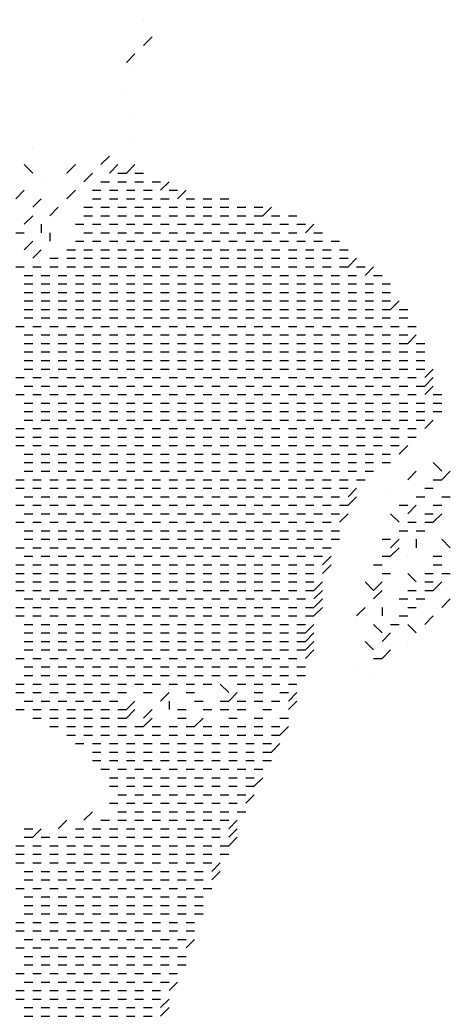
# Model space of a CAD drawing. Header units: metres. Extents: x 66 to 1116, y 3 to 705.
# Drawn here: x 502.5 to 652.5, y 3 to 354 of the extents above; entities that cross this region are included whole.
import ezdxf

# ---------------------------------------------------------------- set-up
doc = ezdxf.new("R2010")
doc.units = ezdxf.units.M

msp = doc.modelspace()

# ---------------------------------------------------------------- linework, layer by layer
at = {"color": 7}
for p, q in [((546, 354), (546, 354)), ((549, 348), (546, 345)), ((543, 342), (540, 339)), ((543, 336), (543, 336)), ((540, 330), (540, 330)), ((543, 321), (543, 321)), ((507, 309), (507, 309)), ((543, 312), (543, 312)), ((534, 306), (531, 303)), ((504, 303), (507, 300)), ((522, 303), (519, 300)), ((537, 303), (534, 300)), ((543, 303), (540, 300)), ((528, 300), (525, 297)), ((537, 300), (540, 300)), ((543, 300), (546, 300)), ((510, 297), (510, 297)), ((531, 297), (534, 297)), ((537, 297), (540, 297)), ((543, 297), (546, 297)), ((549, 297), (552, 297)), ((555, 297), (552, 294)), ((504, 294), (501, 291)), ((522, 294), (519, 291)), ((528, 294), (531, 294)), ((534, 294), (537, 294)), ((540, 294), (543, 294)), ((546, 294), (549, 294)), ((555, 294), (558, 294)), ((561, 294), (558, 291)), ((510, 291), (507, 288)), ((516, 288), (513, 285)), ((525, 288), (528, 288)), ((528, 291), (531, 291)), ((531, 288), (534, 288)), ((534, 291), (537, 291)), ((537, 288), (540, 288)), ((540, 291), (543, 291)), ((543, 288), (546, 288)), ((546, 291), (549, 291)), ((549, 288), (552, 288)), ((552, 291), (555, 291)), ((555, 288), (558, 288)), ((561, 291), (564, 291)), ((561, 288), (564, 288)), ((567, 291), (570, 291)), ((567, 288), (570, 288)), ((573, 291), (576, 291)), ((573, 288), (576, 288)), ((579, 288), (582, 288)), ((585, 288), (588, 288)), ((591, 288), (588, 285)), ((507, 285), (504, 282)), ((525, 285), (528, 285)), ((531, 285), (534, 285)), ((537, 285), (540, 285)), ((543, 285), (546, 285)), ((549, 285), (552, 285)), ((555, 285), (558, 285)), ((561, 285), (564, 285)), ((567, 285), (570, 285)), ((573, 285), (576, 285)), ((579, 285), (582, 285)), ((585, 285), (588, 285)), ((591, 285), (594, 285)), ((597, 285), (600, 285)), ((510, 282), (510, 279)), ((522, 282), (525, 282)), ((528, 282), (531, 282)), ((534, 282), (537, 282)), ((540, 282), (543, 282)), ((546, 282), (549, 282)), ((552, 282), (555, 282)), ((558, 282), (561, 282)), ((564, 282), (567, 282)), ((570, 282), (573, 282)), ((576, 282), (579, 282)), ((582, 282), (585, 282)), ((588, 282), (591, 282)), ((594, 282), (597, 282)), ((600, 282), (603, 282)), ((606, 282), (603, 279)), ((501, 279), (504, 279)), ((513, 279), (513, 276)), ((525, 279), (528, 279)), ((531, 279), (534, 279)), ((537, 279), (540, 279)), ((543, 279), (546, 279)), ((549, 279), (552, 279)), ((555, 279), (558, 279)), ((561, 279), (564, 279)), ((567, 279), (570, 279)), ((573, 279), (576, 279)), ((579, 279), (582, 279)), ((585, 279), (588, 279)), ((591, 279), (594, 279)), ((597, 279), (600, 279)), ((606, 279), (609, 279)), ((507, 276), (504, 273)), ((522, 276), (525, 276)), ((528, 276), (531, 276)), ((534, 276), (537, 276)), ((540, 276), (543, 276)), ((546, 276), (549, 276)), ((552, 276), (555, 276)), ((558, 276), (561, 276)), ((564, 276), (567, 276)), ((570, 276), (573, 276)), ((576, 276), (579, 276)), ((582, 276), (585, 276)), ((588, 276), (591, 276)), ((594, 276), (597, 276)), ((600, 276), (603, 276)), ((606, 276), (609, 276)), ((612, 276), (615, 276)), ((510, 273), (507, 270)), ((519, 273), (522, 273)), ((525, 273), (528, 273)), ((531, 273), (534, 273)), ((537, 273), (540, 273)), ((543, 273), (546, 273)), ((549, 273), (552, 273)), ((555, 273), (558, 273)), ((561, 273), (564, 273)), ((567, 273), (570, 273)), ((573, 273), (576, 273)), ((579, 273), (582, 273)), ((585, 273), (588, 273)), ((591, 273), (594, 273)), ((597, 273), (600, 273)), ((603, 273), (606, 273)), ((609, 273), (612, 273)), ((615, 273), (618, 273)), ((501, 267), (504, 267)), ((507, 267), (510, 267)), ((513, 270), (516, 270)), ((513, 267), (516, 267)), ((519, 270), (522, 270)), ((519, 267), (522, 267)), ((525, 270), (528, 270)), ((525, 267), (528, 267)), ((531, 270), (534, 270)), ((531, 267), (534, 267)), ((537, 270), (540, 270)), ((537, 267), (540, 267)), ((543, 270), (546, 270)), ((543, 267), (546, 267)), ((549, 270), (552, 270)), ((549, 267), (552, 267)), ((555, 270), (558, 270)), ((555, 267), (558, 267)), ((561, 270), (564, 270)), ((561, 267), (564, 267)), ((567, 270), (570, 270)), ((567, 267), (570, 267)), ((573, 270), (576, 270)), ((573, 267), (576, 267)), ((579, 270), (582, 270)), ((579, 267), (582, 267)), ((585, 270), (588, 270)), ((585, 267), (588, 267)), ((591, 270), (594, 270)), ((591, 267), (594, 267)), ((597, 270), (600, 270)), ((597, 267), (600, 267)), ((603, 270), (606, 270)), ((603, 267), (606, 267)), ((609, 270), (612, 270)), ((609, 267), (612, 267)), ((615, 270), (618, 270)), ((615, 267), (618, 267)), ((621, 270), (618, 267)), ((621, 267), (624, 267)), ((627, 267), (624, 264)), ((504, 264), (507, 264)), ((510, 264), (513, 264)), ((516, 264), (519, 264)), ((522, 264), (525, 264)), ((528, 264), (531, 264)), ((534, 264), (537, 264)), ((540, 264), (543, 264)), ((546, 264), (549, 264)), ((552, 264), (555, 264)), ((558, 264), (561, 264)), ((564, 264), (567, 264)), ((570, 264), (573, 264)), ((576, 264), (579, 264)), ((582, 264), (585, 264)), ((588, 264), (591, 264)), ((594, 264), (597, 264)), ((600, 264), (603, 264)), ((606, 264), (609, 264)), ((612, 264), (615, 264)), ((618, 264), (621, 264)), ((627, 264), (630, 264)), ((504, 261), (507, 261)), ((510, 261), (513, 261)), ((516, 261), (519, 261)), ((522, 261), (525, 261)), ((528, 261), (531, 261)), ((534, 261), (537, 261)), ((540, 261), (543, 261)), ((546, 261), (549, 261)), ((552, 261), (555, 261)), ((558, 261), (561, 261)), ((564, 261), (567, 261)), ((570, 261), (573, 261)), ((576, 261), (579, 261)), ((582, 261), (585, 261)), ((588, 261), (591, 261)), ((594, 261), (597, 261)), ((600, 261), (603, 261)), ((606, 261), (609, 261)), ((612, 261), (615, 261)), ((618, 261), (621, 261)), ((624, 261), (627, 261)), ((630, 261), (633, 261)), ((504, 258), (507, 258)), ((510, 258), (513, 258)), ((516, 258), (519, 258)), ((522, 258), (525, 258)), ((528, 258), (531, 258)), ((534, 258), (537, 258)), ((540, 258), (543, 258)), ((546, 258), (549, 258)), ((552, 258), (555, 258)), ((558, 258), (561, 258)), ((564, 258), (567, 258)), ((570, 258), (573, 258)), ((576, 258), (579, 258)), ((582, 258), (585, 258)), ((588, 258), (591, 258)), ((594, 258), (597, 258)), ((600, 258), (603, 258)), ((606, 258), (609, 258)), ((612, 258), (615, 258)), ((618, 258), (621, 258)), ((624, 258), (627, 258)), ((630, 258), (633, 258)), ((504, 255), (507, 255)), ((510, 255), (513, 255)), ((516, 255), (519, 255)), ((522, 255), (525, 255)), ((528, 255), (531, 255)), ((534, 255), (537, 255)), ((540, 255), (543, 255)), ((546, 255), (549, 255)), ((552, 255), (555, 255)), ((558, 255), (561, 255)), ((564, 255), (567, 255)), ((570, 255), (573, 255)), ((576, 255), (579, 255)), ((582, 255), (585, 255)), ((588, 255), (591, 255)), ((594, 255), (597, 255)), ((600, 255), (603, 255)), ((606, 255), (609, 255)), ((612, 255), (615, 255)), ((618, 255), (621, 255)), ((624, 255), (627, 255)), ((630, 255), (633, 255)), ((636, 255), (633, 252)), ((504, 252), (507, 252)), ((510, 252), (513, 252)), ((516, 252), (519, 252)), ((522, 252), (525, 252)), ((528, 252), (531, 252)), ((534, 252), (537, 252)), ((540, 252), (543, 252)), ((546, 252), (549, 252)), ((552, 252), (555, 252)), ((558, 252), (561, 252)), ((564, 252), (567, 252)), ((570, 252), (573, 252)), ((576, 252), (579, 252)), ((582, 252), (585, 252)), ((588, 252), (591, 252)), ((594, 252), (597, 252)), ((600, 252), (603, 252)), ((606, 252), (609, 252)), ((612, 252), (615, 252)), ((618, 252), (621, 252)), ((624, 252), (627, 252)), ((630, 252), (633, 252)), ((636, 252), (639, 252)), ((501, 246), (504, 246)), ((504, 249), (507, 249)), ((507, 246), (510, 246)), ((510, 249), (513, 249)), ((513, 246), (516, 246)), ((516, 249), (519, 249)), ((519, 246), (522, 246)), ((522, 249), (525, 249)), ((525, 246), (528, 246)), ((528, 249), (531, 249)), ((531, 246), (534, 246)), ((534, 249), (537, 249)), ((537, 246), (540, 246)), ((540, 249), (543, 249)), ((543, 246), (546, 246)), ((546, 249), (549, 249)), ((549, 246), (552, 246)), ((552, 249), (555, 249)), ((555, 246), (558, 246)), ((558, 249), (561, 249)), ((561, 246), (564, 246)), ((564, 249), (567, 249)), ((567, 246), (570, 246)), ((570, 249), (573, 249)), ((573, 246), (576, 246)), ((576, 249), (579, 249)), ((579, 246), (582, 246)), ((582, 249), (585, 249)), ((585, 246), (588, 246)), ((588, 249), (591, 249)), ((591, 246), (594, 246)), ((594, 249), (597, 249)), ((597, 246), (600, 246)), ((600, 249), (603, 249)), ((603, 246), (606, 246)), ((606, 249), (609, 249)), ((609, 246), (612, 246)), ((612, 249), (615, 249)), ((615, 246), (618, 246)), ((618, 249), (621, 249)), ((621, 246), (624, 246)), ((624, 249), (627, 249)), ((627, 246), (630, 246)), ((630, 249), (633, 249)), ((633, 246), (636, 246)), ((636, 249), (639, 249)), ((639, 246), (642, 246)), ((504, 243), (507, 243)), ((510, 243), (513, 243)), ((516, 243), (519, 243)), ((522, 243), (525, 243)), ((528, 243), (531, 243)), ((534, 243), (537, 243)), ((540, 243), (543, 243)), ((546, 243), (549, 243)), ((552, 243), (555, 243)), ((558, 243), (561, 243)), ((564, 243), (567, 243)), ((570, 243), (573, 243)), ((576, 243), (579, 243)), ((582, 243), (585, 243)), ((588, 243), (591, 243)), ((594, 243), (597, 243)), ((600, 243), (603, 243)), ((606, 243), (609, 243)), ((612, 243), (615, 243)), ((618, 243), (621, 243)), ((624, 243), (627, 243)), ((630, 243), (633, 243)), ((636, 243), (639, 243)), ((642, 243), (639, 240)), ((504, 240), (507, 240)), ((510, 240), (513, 240)), ((516, 240), (519, 240)), ((522, 240), (525, 240)), ((528, 240), (531, 240)), ((534, 240), (537, 240)), ((540, 240), (543, 240)), ((546, 240), (549, 240)), ((552, 240), (555, 240)), ((558, 240), (561, 240)), ((564, 240), (567, 240)), ((570, 240), (573, 240)), ((576, 240), (579, 240)), ((582, 240), (585, 240)), ((588, 240), (591, 240)), ((594, 240), (597, 240)), ((600, 240), (603, 240)), ((606, 240), (609, 240)), ((612, 240), (615, 240)), ((618, 240), (621, 240)), ((624, 240), (627, 240)), ((630, 240), (633, 240)), ((636, 240), (639, 240)), ((642, 240), (645, 240)), ((504, 237), (507, 237)), ((510, 237), (513, 237)), ((516, 237), (519, 237)), ((522, 237), (525, 237)), ((528, 237), (531, 237)), ((534, 237), (537, 237)), ((540, 237), (543, 237)), ((546, 237), (549, 237)), ((552, 237), (555, 237)), ((558, 237), (561, 237)), ((564, 237), (567, 237)), ((570, 237), (573, 237)), ((576, 237), (579, 237)), ((582, 237), (585, 237)), ((588, 237), (591, 237)), ((594, 237), (597, 237)), ((600, 237), (603, 237)), ((606, 237), (609, 237)), ((612, 237), (615, 237)), ((618, 237), (621, 237)), ((624, 237), (627, 237)), ((630, 237), (633, 237)), ((636, 237), (639, 237)), ((642, 237), (645, 237)), ((504, 234), (507, 234)), ((510, 234), (513, 234)), ((516, 234), (519, 234)), ((522, 234), (525, 234)), ((528, 234), (531, 234)), ((534, 234), (537, 234)), ((540, 234), (543, 234)), ((546, 234), (549, 234)), ((552, 234), (555, 234)), ((558, 234), (561, 234)), ((564, 234), (567, 234)), ((570, 234), (573, 234)), ((576, 234), (579, 234)), ((582, 234), (585, 234)), ((588, 234), (591, 234)), ((594, 234), (597, 234)), ((600, 234), (603, 234)), ((606, 234), (609, 234)), ((612, 234), (615, 234)), ((618, 234), (621, 234)), ((624, 234), (627, 234)), ((630, 234), (633, 234)), ((636, 234), (639, 234)), ((642, 234), (645, 234)), ((504, 231), (507, 231)), ((510, 231), (513, 231)), ((516, 231), (519, 231)), ((522, 231), (525, 231)), ((528, 231), (531, 231)), ((534, 231), (537, 231)), ((540, 231), (543, 231)), ((546, 231), (549, 231)), ((552, 231), (555, 231)), ((558, 231), (561, 231)), ((564, 231), (567, 231)), ((570, 231), (573, 231)), ((576, 231), (579, 231)), ((582, 231), (585, 231)), ((588, 231), (591, 231)), ((594, 231), (597, 231)), ((600, 231), (603, 231)), ((606, 231), (609, 231)), ((612, 231), (615, 231)), ((618, 231), (621, 231)), ((624, 231), (627, 231)), ((630, 231), (633, 231)), ((636, 231), (639, 231)), ((642, 231), (645, 231)), ((648, 231), (645, 228)), ((501, 228), (504, 228)), ((504, 225), (507, 225)), ((507, 228), (510, 228)), ((510, 225), (513, 225)), ((513, 228), (516, 228)), ((516, 225), (519, 225)), ((519, 228), (522, 228)), ((522, 225), (525, 225)), ((525, 228), (528, 228)), ((528, 225), (531, 225)), ((531, 228), (534, 228)), ((534, 225), (537, 225)), ((537, 228), (540, 228)), ((540, 225), (543, 225)), ((543, 228), (546, 228)), ((546, 225), (549, 225)), ((549, 228), (552, 228)), ((552, 225), (555, 225)), ((555, 228), (558, 228)), ((558, 225), (561, 225)), ((561, 228), (564, 228)), ((564, 225), (567, 225)), ((567, 228), (570, 228)), ((570, 225), (573, 225)), ((573, 228), (576, 228)), ((576, 225), (579, 225)), ((579, 228), (582, 228)), ((582, 225), (585, 225)), ((585, 228), (588, 228)), ((588, 225), (591, 225)), ((591, 228), (594, 228)), ((594, 225), (597, 225)), ((597, 228), (600, 228)), ((600, 225), (603, 225)), ((603, 228), (606, 228)), ((606, 225), (609, 225)), ((609, 228), (612, 228)), ((612, 225), (615, 225)), ((615, 228), (618, 228)), ((618, 225), (621, 225)), ((621, 228), (624, 228)), ((624, 225), (627, 225)), ((627, 228), (630, 228)), ((630, 225), (633, 225)), ((633, 228), (636, 228)), ((636, 225), (639, 225)), ((639, 228), (642, 228)), ((642, 225), (645, 225)), ((648, 228), (645, 225)), ((648, 225), (645, 222)), ((501, 222), (504, 222)), ((507, 222), (510, 222)), ((513, 222), (516, 222)), ((519, 222), (522, 222)), ((525, 222), (528, 222)), ((531, 222), (534, 222)), ((537, 222), (540, 222)), ((543, 222), (546, 222)), ((549, 222), (552, 222)), ((555, 222), (558, 222)), ((561, 222), (564, 222)), ((567, 222), (570, 222)), ((573, 222), (576, 222)), ((579, 222), (582, 222)), ((585, 222), (588, 222)), ((591, 222), (594, 222)), ((597, 222), (600, 222)), ((603, 222), (606, 222)), ((609, 222), (612, 222)), ((615, 222), (618, 222)), ((621, 222), (624, 222)), ((627, 222), (630, 222)), ((633, 222), (636, 222)), ((639, 222), (642, 222)), ((648, 222), (651, 222)), ((504, 219), (507, 219)), ((510, 219), (513, 219)), ((516, 219), (519, 219)), ((522, 219), (525, 219)), ((528, 219), (531, 219)), ((534, 219), (537, 219)), ((540, 219), (543, 219)), ((546, 219), (549, 219)), ((552, 219), (555, 219)), ((558, 219), (561, 219)), ((564, 219), (567, 219)), ((570, 219), (573, 219)), ((576, 219), (579, 219)), ((582, 219), (585, 219)), ((588, 219), (591, 219)), ((594, 219), (597, 219)), ((600, 219), (603, 219)), ((606, 219), (609, 219)), ((612, 219), (615, 219)), ((618, 219), (621, 219)), ((624, 219), (627, 219)), ((630, 219), (633, 219)), ((636, 219), (639, 219)), ((642, 219), (645, 219)), ((648, 219), (651, 219)), ((504, 216), (507, 216)), ((510, 216), (513, 216)), ((516, 216), (519, 216)), ((522, 216), (525, 216)), ((528, 216), (531, 216)), ((534, 216), (537, 216)), ((540, 216), (543, 216)), ((546, 216), (549, 216)), ((552, 216), (555, 216)), ((558, 216), (561, 216)), ((564, 216), (567, 216)), ((570, 216), (573, 216)), ((576, 216), (579, 216)), ((582, 216), (585, 216)), ((588, 216), (591, 216)), ((594, 216), (597, 216)), ((600, 216), (603, 216)), ((606, 216), (609, 216)), ((612, 216), (615, 216)), ((618, 216), (621, 216)), ((624, 216), (627, 216)), ((630, 216), (633, 216)), ((636, 216), (639, 216)), ((642, 216), (645, 216)), ((648, 216), (651, 216)), ((504, 213), (507, 213)), ((510, 213), (513, 213)), ((516, 213), (519, 213)), ((522, 213), (525, 213)), ((528, 213), (531, 213)), ((534, 213), (537, 213)), ((540, 213), (543, 213)), ((546, 213), (549, 213)), ((552, 213), (555, 213)), ((558, 213), (561, 213)), ((564, 213), (567, 213)), ((570, 213), (573, 213)), ((576, 213), (579, 213)), ((582, 213), (585, 213)), ((588, 213), (591, 213)), ((594, 213), (597, 213)), ((600, 213), (603, 213)), ((606, 213), (609, 213)), ((612, 213), (615, 213)), ((618, 213), (621, 213)), ((624, 213), (627, 213)), ((630, 213), (633, 213)), ((636, 213), (639, 213)), ((642, 213), (645, 213)), ((648, 213), (645, 210)), ((501, 210), (504, 210)), ((507, 210), (510, 210)), ((513, 210), (516, 210)), ((519, 210), (522, 210)), ((525, 210), (528, 210)), ((531, 210), (534, 210)), ((537, 210), (540, 210)), ((543, 210), (546, 210)), ((549, 210), (552, 210)), ((555, 210), (558, 210)), ((561, 210), (564, 210)), ((567, 210), (570, 210)), ((573, 210), (576, 210)), ((579, 210), (582, 210)), ((585, 210), (588, 210)), ((591, 210), (594, 210)), ((597, 210), (600, 210)), ((603, 210), (606, 210)), ((609, 210), (612, 210)), ((615, 210), (618, 210)), ((621, 210), (624, 210)), ((627, 210), (630, 210)), ((633, 210), (636, 210)), ((639, 210), (642, 210)), ((501, 207), (504, 207)), ((501, 204), (504, 204)), ((507, 207), (510, 207)), ((507, 204), (510, 204)), ((513, 207), (516, 207)), ((513, 204), (516, 204)), ((519, 207), (522, 207)), ((519, 204), (522, 204)), ((525, 207), (528, 207)), ((525, 204), (528, 204)), ((531, 207), (534, 207)), ((531, 204), (534, 204)), ((537, 207), (540, 207)), ((537, 204), (540, 204)), ((543, 207), (546, 207)), ((543, 204), (546, 204)), ((549, 207), (552, 207)), ((549, 204), (552, 204)), ((555, 207), (558, 207)), ((555, 204), (558, 204)), ((561, 207), (564, 207)), ((561, 204), (564, 204)), ((567, 207), (570, 207)), ((567, 204), (570, 204)), ((573, 207), (576, 207)), ((573, 204), (576, 204)), ((579, 207), (582, 207)), ((579, 204), (582, 204)), ((585, 207), (588, 207)), ((585, 204), (588, 204)), ((591, 207), (594, 207)), ((591, 204), (594, 204)), ((597, 207), (600, 207)), ((597, 204), (600, 204)), ((603, 207), (606, 207)), ((603, 204), (606, 204)), ((609, 207), (612, 207)), ((609, 204), (612, 204)), ((615, 207), (618, 207)), ((615, 204), (618, 204)), ((621, 207), (624, 207)), ((621, 204), (624, 204)), ((627, 207), (630, 207)), ((627, 204), (630, 204)), ((633, 207), (636, 207)), ((633, 204), (636, 204)), ((639, 204), (636, 201)), ((639, 207), (642, 207)), ((504, 201), (507, 201)), ((510, 201), (513, 201)), ((516, 201), (519, 201)), ((522, 201), (525, 201)), ((528, 201), (531, 201)), ((534, 201), (537, 201)), ((540, 201), (543, 201)), ((546, 201), (549, 201)), ((552, 201), (555, 201)), ((558, 201), (561, 201)), ((564, 201), (567, 201)), ((570, 201), (573, 201)), ((576, 201), (579, 201)), ((582, 201), (585, 201)), ((588, 201), (591, 201)), ((594, 201), (597, 201)), ((600, 201), (603, 201)), ((606, 201), (609, 201)), ((612, 201), (615, 201)), ((618, 201), (621, 201)), ((624, 201), (627, 201)), ((630, 201), (633, 201)), ((504, 198), (507, 198)), ((510, 198), (513, 198)), ((516, 198), (519, 198)), ((522, 198), (525, 198)), ((528, 198), (531, 198)), ((534, 198), (537, 198)), ((540, 198), (543, 198)), ((546, 198), (549, 198)), ((552, 198), (555, 198)), ((558, 198), (561, 198)), ((564, 198), (567, 198)), ((570, 198), (573, 198)), ((576, 198), (579, 198)), ((582, 198), (585, 198)), ((588, 198), (591, 198)), ((594, 198), (597, 198)), ((600, 198), (603, 198)), ((606, 198), (609, 198)), ((612, 198), (615, 198)), ((618, 198), (621, 198)), ((624, 198), (627, 198)), ((630, 198), (633, 198)), ((648, 198), (651, 195)), ((504, 195), (507, 195)), ((510, 195), (513, 195)), ((516, 195), (519, 195)), ((522, 195), (525, 195)), ((528, 195), (531, 195)), ((534, 195), (537, 195)), ((540, 195), (543, 195)), ((546, 195), (549, 195)), ((552, 195), (555, 195)), ((558, 195), (561, 195)), ((564, 195), (567, 195)), ((570, 195), (573, 195)), ((576, 195), (579, 195)), ((582, 195), (585, 195)), ((588, 195), (591, 195)), ((594, 195), (597, 195)), ((600, 195), (603, 195)), ((606, 195), (609, 195)), ((612, 195), (615, 195)), ((618, 195), (621, 195)), ((624, 195), (627, 195)), ((642, 195), (639, 192)), ((654, 195), (651, 192)), ((501, 192), (504, 192)), ((507, 192), (510, 192)), ((513, 192), (516, 192)), ((519, 192), (522, 192)), ((525, 192), (528, 192)), ((531, 192), (534, 192)), ((537, 192), (540, 192)), ((543, 192), (546, 192)), ((549, 192), (552, 192)), ((555, 192), (558, 192)), ((561, 192), (564, 192)), ((567, 192), (570, 192)), ((573, 192), (576, 192)), ((579, 192), (582, 192)), ((585, 192), (588, 192)), ((591, 192), (594, 192)), ((597, 192), (600, 192)), ((603, 192), (606, 192)), ((609, 192), (612, 192)), ((615, 192), (618, 192)), ((621, 192), (624, 192)), ((648, 192), (651, 192)), ((501, 189), (504, 189)), ((507, 189), (510, 189)), ((513, 189), (516, 189)), ((519, 189), (522, 189)), ((525, 189), (528, 189)), ((531, 189), (534, 189)), ((537, 189), (540, 189)), ((543, 189), (546, 189)), ((549, 189), (552, 189)), ((555, 189), (558, 189)), ((561, 189), (564, 189)), ((567, 189), (570, 189)), ((573, 189), (576, 189)), ((579, 189), (582, 189)), ((585, 189), (588, 189)), ((591, 189), (594, 189)), ((597, 189), (600, 189)), ((603, 189), (606, 189)), ((609, 189), (612, 189)), ((615, 189), (618, 189)), ((621, 189), (618, 186)), ((633, 189), (633, 189)), ((645, 189), (648, 189)), ((501, 183), (504, 183)), ((504, 186), (507, 186)), ((507, 183), (510, 183)), ((510, 186), (513, 186)), ((513, 183), (516, 183)), ((516, 186), (519, 186)), ((519, 183), (522, 183)), ((522, 186), (525, 186)), ((525, 183), (528, 183)), ((528, 186), (531, 186)), ((531, 183), (534, 183)), ((534, 186), (537, 186)), ((537, 183), (540, 183)), ((540, 186), (543, 186)), ((543, 183), (546, 183)), ((546, 186), (549, 186)), ((549, 183), (552, 183)), ((552, 186), (555, 186)), ((555, 183), (558, 183)), ((558, 186), (561, 186)), ((561, 183), (564, 183)), ((564, 186), (567, 186)), ((567, 183), (570, 183)), ((570, 186), (573, 186)), ((573, 183), (576, 183)), ((576, 186), (579, 186)), ((579, 183), (582, 183)), ((582, 186), (585, 186)), ((585, 183), (588, 183)), ((588, 186), (591, 186)), ((591, 183), (594, 183)), ((594, 186), (597, 186)), ((597, 183), (600, 183)), ((600, 186), (603, 186)), ((603, 183), (606, 183)), ((606, 186), (609, 186)), ((609, 183), (612, 183)), ((612, 186), (615, 186)), ((615, 183), (618, 183)), ((621, 186), (618, 183)), ((636, 183), (639, 183)), ((642, 183), (639, 180)), ((642, 186), (645, 186)), ((648, 183), (651, 183)), ((651, 186), (654, 186)), ((504, 180), (507, 180)), ((510, 180), (513, 180)), ((516, 180), (519, 180)), ((522, 180), (525, 180)), ((528, 180), (531, 180)), ((534, 180), (537, 180)), ((540, 180), (543, 180)), ((546, 180), (549, 180)), ((552, 180), (555, 180)), ((558, 180), (561, 180)), ((564, 180), (567, 180)), ((570, 180), (573, 180)), ((576, 180), (579, 180)), ((582, 180), (585, 180)), ((588, 180), (591, 180)), ((594, 180), (597, 180)), ((600, 180), (603, 180)), ((606, 180), (609, 180)), ((612, 180), (615, 180)), ((618, 180), (615, 177)), ((633, 180), (636, 177)), ((645, 180), (648, 180)), ((651, 180), (648, 177)), ((501, 177), (504, 177)), ((507, 177), (510, 177)), ((513, 177), (516, 177)), ((519, 177), (522, 177)), ((525, 177), (528, 177)), ((531, 177), (534, 177)), ((537, 177), (540, 177)), ((543, 177), (546, 177)), ((549, 177), (552, 177)), ((555, 177), (558, 177)), ((561, 177), (564, 177)), ((567, 177), (570, 177)), ((573, 177), (576, 177)), ((579, 177), (582, 177)), ((585, 177), (588, 177)), ((591, 177), (594, 177)), ((597, 177), (600, 177)), ((603, 177), (606, 177)), ((609, 177), (612, 177)), ((639, 177), (642, 177)), ((645, 177), (648, 177)), ((504, 174), (507, 174)), ((510, 174), (513, 174)), ((516, 174), (519, 174)), ((522, 174), (525, 174)), ((528, 174), (531, 174)), ((534, 174), (537, 174)), ((540, 174), (543, 174)), ((546, 174), (549, 174)), ((552, 174), (555, 174)), ((558, 174), (561, 174)), ((564, 174), (567, 174)), ((570, 174), (573, 174)), ((576, 174), (579, 174)), ((582, 174), (585, 174)), ((588, 174), (591, 174)), ((594, 174), (597, 174)), ((600, 174), (603, 174)), ((606, 174), (609, 174)), ((612, 174), (615, 174)), ((636, 174), (639, 174)), ((642, 174), (645, 174)), ((504, 171), (507, 171)), ((510, 171), (513, 171)), ((516, 171), (519, 171)), ((522, 171), (525, 171)), ((528, 171), (531, 171)), ((534, 171), (537, 171)), ((540, 171), (543, 171)), ((546, 171), (549, 171)), ((552, 171), (555, 171)), ((558, 171), (561, 171)), ((564, 171), (567, 171)), ((570, 171), (573, 171)), ((576, 171), (579, 171)), ((582, 171), (585, 171)), ((588, 171), (591, 171)), ((594, 171), (597, 171)), ((600, 171), (603, 171)), ((606, 171), (609, 171)), ((612, 171), (615, 171)), ((630, 171), (633, 171)), ((636, 171), (633, 168)), ((642, 171), (642, 168)), ((651, 171), (654, 168)), ((501, 168), (504, 168)), ((504, 165), (507, 165)), ((507, 168), (510, 168)), ((510, 165), (513, 165)), ((513, 168), (516, 168)), ((516, 165), (519, 165)), ((519, 168), (522, 168)), ((522, 165), (525, 165)), ((525, 168), (528, 168)), ((528, 165), (531, 165)), ((531, 168), (534, 168)), ((534, 165), (537, 165)), ((537, 168), (540, 168)), ((540, 165), (543, 165)), ((543, 168), (546, 168)), ((546, 165), (549, 165)), ((549, 168), (552, 168)), ((552, 165), (555, 165)), ((555, 168), (558, 168)), ((558, 165), (561, 165)), ((561, 168), (564, 168)), ((564, 165), (567, 165)), ((567, 168), (570, 168)), ((570, 165), (573, 165)), ((573, 168), (576, 168)), ((576, 165), (579, 165)), ((579, 168), (582, 168)), ((582, 165), (585, 165)), ((585, 168), (588, 168)), ((588, 165), (591, 165)), ((591, 168), (594, 168)), ((594, 165), (597, 165)), ((597, 168), (600, 168)), ((600, 165), (603, 165)), ((603, 168), (606, 168)), ((606, 165), (609, 165)), ((609, 168), (612, 168)), ((612, 165), (609, 162)), ((630, 165), (633, 165)), ((636, 168), (633, 165)), ((639, 165), (639, 165)), ((648, 165), (651, 165)), ((501, 162), (504, 162)), ((507, 162), (510, 162)), ((513, 162), (516, 162)), ((519, 162), (522, 162)), ((525, 162), (528, 162)), ((531, 162), (534, 162)), ((537, 162), (540, 162)), ((543, 162), (546, 162)), ((549, 162), (552, 162)), ((555, 162), (558, 162)), ((561, 162), (564, 162)), ((567, 162), (570, 162)), ((573, 162), (576, 162)), ((579, 162), (582, 162)), ((585, 162), (588, 162)), ((591, 162), (594, 162)), ((597, 162), (600, 162)), ((603, 162), (606, 162)), ((612, 162), (609, 159)), ((627, 162), (630, 162)), ((648, 162), (651, 162)), ((501, 159), (504, 159)), ((507, 159), (510, 159)), ((513, 159), (516, 159)), ((519, 159), (522, 159)), ((525, 159), (528, 159)), ((531, 159), (534, 159)), ((537, 159), (540, 159)), ((543, 159), (546, 159)), ((549, 159), (552, 159)), ((555, 159), (558, 159)), ((561, 159), (564, 159)), ((567, 159), (570, 159)), ((573, 159), (576, 159)), ((579, 159), (582, 159)), ((585, 159), (588, 159)), ((591, 159), (594, 159)), ((597, 159), (600, 159)), ((603, 159), (606, 159)), ((630, 159), (633, 159)), ((639, 159), (642, 156)), ((645, 159), (648, 159)), ((651, 159), (654, 159)), ((501, 156), (504, 156)), ((507, 156), (510, 156)), ((513, 156), (516, 156)), ((519, 156), (522, 156)), ((525, 156), (528, 156)), ((531, 156), (534, 156)), ((537, 156), (540, 156)), ((543, 156), (546, 156)), ((549, 156), (552, 156)), ((555, 156), (558, 156)), ((561, 156), (564, 156)), ((567, 156), (570, 156)), ((573, 156), (576, 156)), ((579, 156), (582, 156)), ((585, 156), (588, 156)), ((591, 156), (594, 156)), ((597, 156), (600, 156)), ((603, 156), (606, 156)), ((609, 156), (606, 153)), ((624, 156), (627, 153)), ((630, 156), (627, 153)), ((645, 156), (648, 156)), ((651, 156), (648, 153)), ((501, 153), (504, 153)), ((507, 153), (510, 153)), ((513, 153), (516, 153)), ((519, 153), (522, 153)), ((525, 153), (528, 153)), ((531, 153), (534, 153)), ((537, 153), (540, 153)), ((543, 153), (546, 153)), ((549, 153), (552, 153)), ((555, 153), (558, 153)), ((561, 153), (564, 153)), ((567, 153), (570, 153)), ((573, 153), (576, 153)), ((579, 153), (582, 153)), ((585, 153), (588, 153)), ((591, 153), (594, 153)), ((597, 153), (600, 153)), ((603, 153), (606, 153)), ((609, 153), (606, 150)), ((630, 153), (627, 150)), ((639, 153), (642, 153)), ((645, 153), (648, 153)), ((504, 150), (507, 150)), ((510, 150), (513, 150)), ((516, 150), (519, 150)), ((522, 150), (525, 150)), ((528, 150), (531, 150)), ((534, 150), (537, 150)), ((540, 150), (543, 150)), ((546, 150), (549, 150)), ((552, 150), (555, 150)), ((558, 150), (561, 150)), ((564, 150), (567, 150)), ((570, 150), (573, 150)), ((576, 150), (579, 150)), ((582, 150), (585, 150)), ((588, 150), (591, 150)), ((594, 150), (597, 150)), ((600, 150), (603, 150)), ((609, 150), (606, 147)), ((636, 150), (639, 150)), ((642, 150), (645, 150)), ((654, 150), (651, 147)), ((501, 147), (504, 147)), ((501, 144), (504, 144)), ((507, 147), (510, 147)), ((507, 144), (510, 144)), ((513, 147), (516, 147)), ((513, 144), (516, 144)), ((519, 147), (522, 147)), ((519, 144), (522, 144)), ((525, 147), (528, 147)), ((525, 144), (528, 144)), ((531, 147), (534, 147)), ((531, 144), (534, 144)), ((537, 147), (540, 147)), ((537, 144), (540, 144)), ((543, 147), (546, 147)), ((543, 144), (546, 144)), ((549, 147), (552, 147)), ((549, 144), (552, 144)), ((555, 147), (558, 147)), ((555, 144), (558, 144)), ((561, 147), (564, 147)), ((561, 144), (564, 144)), ((567, 147), (570, 147)), ((567, 144), (570, 144)), ((573, 147), (576, 147)), ((573, 144), (576, 144)), ((579, 147), (582, 147)), ((579, 144), (582, 144)), ((585, 147), (588, 147)), ((585, 144), (588, 144)), ((591, 147), (594, 147)), ((591, 144), (594, 144)), ((597, 147), (600, 147)), ((597, 144), (600, 144)), ((603, 147), (606, 147)), ((603, 144), (606, 144)), ((609, 147), (606, 144)), ((624, 147), (621, 144)), ((630, 147), (630, 144)), ((636, 144), (639, 144)), ((639, 147), (642, 147)), ((648, 144), (645, 141)), ((504, 141), (507, 141)), ((510, 141), (513, 141)), ((516, 141), (519, 141)), ((522, 141), (525, 141)), ((528, 141), (531, 141)), ((534, 141), (537, 141)), ((540, 141), (543, 141)), ((546, 141), (549, 141)), ((552, 141), (555, 141)), ((558, 141), (561, 141)), ((564, 141), (567, 141)), ((570, 141), (573, 141)), ((576, 141), (579, 141)), ((582, 141), (585, 141)), ((588, 141), (591, 141)), ((594, 141), (597, 141)), ((600, 141), (603, 141)), ((606, 141), (603, 138)), ((627, 141), (630, 138)), ((633, 141), (636, 141)), ((639, 141), (642, 138)), ((504, 138), (507, 138)), ((510, 138), (513, 138)), ((516, 138), (519, 138)), ((522, 138), (525, 138)), ((528, 138), (531, 138)), ((534, 138), (537, 138)), ((540, 138), (543, 138)), ((546, 138), (549, 138)), ((552, 138), (555, 138)), ((558, 138), (561, 138)), ((564, 138), (567, 138)), ((570, 138), (573, 138)), ((576, 138), (579, 138)), ((582, 138), (585, 138)), ((588, 138), (591, 138)), ((594, 138), (597, 138)), ((600, 138), (603, 138)), ((606, 138), (603, 135)), ((633, 138), (630, 135)), ((504, 135), (507, 135)), ((510, 135), (513, 135)), ((516, 135), (519, 135)), ((522, 135), (525, 135)), ((528, 135), (531, 135)), ((534, 135), (537, 135)), ((540, 135), (543, 135)), ((546, 135), (549, 135)), ((552, 135), (555, 135)), ((558, 135), (561, 135)), ((564, 135), (567, 135)), ((570, 135), (573, 135)), ((576, 135), (579, 135)), ((582, 135), (585, 135)), ((588, 135), (591, 135)), ((594, 135), (597, 135)), ((600, 135), (603, 135)), ((606, 135), (603, 132)), ((624, 135), (627, 132)), ((639, 135), (639, 135)), ((504, 132), (507, 132)), ((510, 132), (513, 132)), ((516, 132), (519, 132)), ((522, 132), (525, 132)), ((528, 132), (531, 132)), ((534, 132), (537, 132)), ((540, 132), (543, 132)), ((546, 132), (549, 132)), ((552, 132), (555, 132)), ((558, 132), (561, 132)), ((564, 132), (567, 132)), ((570, 132), (573, 132)), ((576, 132), (579, 132)), ((582, 132), (585, 132)), ((588, 132), (591, 132)), ((594, 132), (597, 132)), ((600, 132), (603, 132)), ((606, 132), (603, 129)), ((633, 132), (630, 129)), ((501, 129), (504, 129)), ((507, 129), (510, 129)), ((513, 129), (516, 129)), ((519, 129), (522, 129)), ((525, 129), (528, 129)), ((531, 129), (534, 129)), ((537, 129), (540, 129)), ((543, 129), (546, 129)), ((549, 129), (552, 129)), ((555, 129), (558, 129)), ((561, 129), (564, 129)), ((567, 129), (570, 129)), ((573, 129), (576, 129)), ((579, 129), (582, 129)), ((585, 129), (588, 129)), ((591, 129), (594, 129)), ((597, 129), (600, 129)), ((627, 129), (630, 129)), ((504, 126), (507, 126)), ((504, 123), (507, 123)), ((510, 126), (513, 126)), ((510, 123), (513, 123)), ((516, 126), (519, 126)), ((516, 123), (519, 123)), ((522, 126), (525, 126)), ((522, 123), (525, 123)), ((528, 126), (531, 126)), ((528, 123), (531, 123)), ((534, 126), (537, 126)), ((534, 123), (537, 123)), ((540, 126), (543, 126)), ((540, 123), (543, 123)), ((546, 126), (549, 126)), ((546, 123), (549, 123)), ((552, 126), (555, 126)), ((552, 123), (555, 123)), ((558, 126), (561, 126)), ((558, 123), (561, 123)), ((564, 126), (567, 126)), ((564, 123), (567, 123)), ((570, 126), (573, 126)), ((570, 123), (573, 123)), ((576, 126), (579, 126)), ((576, 123), (579, 123)), ((582, 126), (585, 126)), ((582, 123), (585, 123)), ((588, 126), (591, 126)), ((588, 123), (591, 123)), ((594, 126), (597, 126)), ((594, 123), (597, 123)), ((600, 126), (603, 126)), ((600, 123), (603, 123)), ((621, 126), (621, 126)), ((627, 123), (627, 123)), ((501, 120), (504, 120)), ((507, 120), (510, 120)), ((513, 120), (516, 120)), ((519, 120), (522, 120)), ((525, 120), (528, 120)), ((531, 120), (534, 120)), ((537, 120), (540, 120)), ((543, 120), (546, 120)), ((549, 120), (552, 120)), ((555, 120), (558, 120)), ((561, 120), (564, 120)), ((567, 120), (570, 120)), ((573, 120), (576, 117)), ((579, 120), (582, 120)), ((585, 120), (588, 120)), ((591, 120), (594, 120)), ((597, 120), (600, 120)), ((501, 117), (504, 117)), ((507, 117), (510, 117)), ((513, 117), (516, 117)), ((519, 117), (522, 117)), ((525, 117), (528, 117)), ((531, 117), (534, 117)), ((537, 117), (540, 117)), ((546, 117), (549, 117)), ((555, 117), (552, 114)), ((561, 117), (564, 117)), ((579, 117), (576, 114)), ((585, 117), (588, 117)), ((594, 117), (597, 117)), ((600, 117), (597, 114)), ((504, 114), (507, 114)), ((510, 114), (513, 114)), ((516, 114), (519, 114)), ((522, 114), (525, 114)), ((528, 114), (531, 114)), ((534, 114), (537, 114)), ((543, 114), (540, 111)), ((555, 114), (555, 111)), ((564, 114), (567, 114)), ((573, 114), (576, 114)), ((579, 114), (582, 114)), ((585, 114), (588, 114)), ((591, 114), (594, 114)), ((600, 114), (597, 111)), ((501, 111), (504, 111)), ((507, 111), (510, 111)), ((513, 111), (516, 111)), ((519, 111), (522, 111)), ((525, 111), (528, 111)), ((531, 111), (534, 111)), ((537, 111), (540, 111)), ((543, 111), (540, 108)), ((549, 111), (546, 108)), ((558, 111), (561, 111)), ((567, 111), (570, 111)), ((573, 111), (576, 111)), ((579, 111), (582, 111)), ((588, 111), (591, 111)), ((507, 108), (510, 108)), ((513, 108), (516, 108)), ((519, 108), (522, 108)), ((525, 108), (528, 108)), ((531, 108), (534, 108)), ((537, 108), (540, 108)), ((549, 108), (546, 105)), ((558, 108), (561, 108)), ((567, 108), (564, 105)), ((576, 108), (579, 108)), ((585, 108), (588, 108)), ((594, 108), (597, 108)), ((513, 105), (516, 105)), ((519, 105), (522, 105)), ((519, 102), (522, 102)), ((525, 105), (528, 105)), ((525, 102), (528, 102)), ((531, 105), (534, 105)), ((531, 102), (534, 102)), ((537, 105), (540, 105)), ((537, 102), (540, 102)), ((543, 105), (546, 105)), ((543, 102), (546, 102)), ((549, 105), (552, 105)), ((549, 102), (552, 102)), ((555, 105), (558, 105)), ((555, 102), (558, 102)), ((561, 105), (564, 105)), ((561, 102), (564, 102)), ((567, 105), (570, 105)), ((567, 102), (570, 102)), ((573, 105), (576, 105)), ((573, 102), (576, 102)), ((579, 105), (582, 105)), ((579, 102), (582, 102)), ((585, 105), (588, 105)), ((585, 102), (588, 102)), ((591, 105), (594, 105)), ((591, 102), (594, 102)), ((597, 105), (594, 102)), ((522, 99), (525, 99)), ((528, 99), (531, 99)), ((534, 99), (537, 99)), ((540, 99), (543, 99)), ((546, 99), (549, 99)), ((552, 99), (555, 99)), ((558, 99), (561, 99)), ((564, 99), (567, 99)), ((570, 99), (573, 99)), ((576, 99), (579, 99)), ((582, 99), (585, 99)), ((588, 99), (591, 99)), ((594, 99), (591, 96)), ((528, 96), (531, 96)), ((534, 96), (537, 96)), ((540, 96), (543, 96)), ((546, 96), (549, 96)), ((552, 96), (555, 96)), ((558, 96), (561, 96)), ((564, 96), (567, 96)), ((570, 96), (573, 96)), ((576, 96), (579, 96)), ((582, 96), (585, 96)), ((588, 96), (591, 96)), ((528, 93), (531, 93)), ((534, 93), (537, 93)), ((540, 93), (543, 93)), ((546, 93), (549, 93)), ((552, 93), (555, 93)), ((558, 93), (561, 93)), ((564, 93), (567, 93)), ((570, 93), (573, 93)), ((576, 93), (579, 93)), ((582, 93), (585, 93)), ((588, 93), (591, 93)), ((531, 90), (534, 90)), ((537, 90), (540, 90)), ((543, 90), (546, 90)), ((549, 90), (552, 90)), ((555, 90), (558, 90)), ((561, 90), (564, 90)), ((567, 90), (570, 90)), ((573, 90), (576, 90)), ((579, 90), (582, 90)), ((585, 90), (588, 90)), ((534, 87), (537, 87)), ((540, 87), (543, 87)), ((546, 87), (549, 87)), ((552, 87), (555, 87)), ((558, 87), (561, 87)), ((564, 87), (567, 87)), ((570, 87), (573, 87)), ((576, 87), (579, 87)), ((582, 87), (585, 87)), ((588, 87), (585, 84)), ((534, 84), (537, 84)), ((537, 81), (540, 81)), ((540, 84), (543, 84)), ((543, 81), (546, 81)), ((546, 84), (549, 84)), ((549, 81), (552, 81)), ((552, 84), (555, 84)), ((555, 81), (558, 81)), ((558, 84), (561, 84)), ((561, 81), (564, 81)), ((564, 84), (567, 84)), ((567, 81), (570, 81)), ((570, 84), (573, 84)), ((573, 81), (576, 81)), ((576, 84), (579, 84)), ((579, 81), (582, 81)), ((582, 84), (585, 84)), ((585, 81), (582, 78)), ((534, 78), (537, 78)), ((540, 78), (543, 78)), ((546, 78), (549, 78)), ((552, 78), (555, 78)), ((558, 78), (561, 78)), ((564, 78), (567, 78)), ((570, 78), (573, 78)), ((576, 78), (579, 78)), ((528, 75), (525, 72)), ((537, 75), (540, 75)), ((543, 75), (546, 75)), ((549, 75), (552, 75)), ((555, 75), (558, 75)), ((561, 75), (564, 75)), ((567, 75), (570, 75)), ((573, 75), (576, 75)), ((579, 75), (582, 75)), ((519, 72), (516, 69)), ((531, 72), (534, 72)), ((537, 72), (540, 72)), ((543, 72), (546, 72)), ((549, 72), (552, 72)), ((555, 72), (558, 72)), ((561, 72), (564, 72)), ((567, 72), (570, 72)), ((573, 72), (576, 72)), ((579, 72), (576, 69)), ((504, 69), (507, 69)), ((510, 69), (507, 66)), ((522, 69), (525, 69)), ((528, 69), (531, 69)), ((534, 69), (537, 69)), ((540, 69), (543, 69)), ((546, 69), (549, 69)), ((552, 69), (555, 69)), ((558, 69), (561, 69)), ((564, 69), (567, 69)), ((570, 69), (573, 69)), ((579, 69), (576, 66)), ((504, 66), (507, 66)), ((510, 66), (513, 66)), ((516, 66), (519, 66)), ((522, 66), (525, 66)), ((528, 66), (531, 66)), ((534, 66), (537, 66)), ((540, 66), (543, 66)), ((546, 66), (549, 66)), ((552, 66), (555, 66)), ((558, 66), (561, 66)), ((564, 66), (567, 66)), ((570, 66), (573, 66)), ((579, 66), (576, 63)), ((501, 63), (504, 63)), ((501, 60), (504, 60)), ((507, 63), (510, 63)), ((507, 60), (510, 60)), ((513, 63), (516, 63)), ((513, 60), (516, 60)), ((519, 63), (522, 63)), ((519, 60), (522, 60)), ((525, 63), (528, 63)), ((525, 60), (528, 60)), ((531, 63), (534, 63)), ((531, 60), (534, 60)), ((537, 63), (540, 63)), ((537, 60), (540, 60)), ((543, 63), (546, 63)), ((543, 60), (546, 60)), ((549, 63), (552, 63)), ((549, 60), (552, 60)), ((555, 63), (558, 63)), ((555, 60), (558, 60)), ((561, 63), (564, 63)), ((561, 60), (564, 60)), ((567, 63), (570, 63)), ((567, 60), (570, 60)), ((573, 63), (576, 63)), ((573, 60), (576, 60)), ((501, 57), (504, 57)), ((507, 57), (510, 57)), ((513, 57), (516, 57)), ((519, 57), (522, 57)), ((525, 57), (528, 57)), ((531, 57), (534, 57)), ((537, 57), (540, 57)), ((543, 57), (546, 57)), ((549, 57), (552, 57)), ((555, 57), (558, 57)), ((561, 57), (564, 57)), ((567, 57), (570, 57)), ((573, 57), (570, 54)), ((504, 54), (507, 54)), ((510, 54), (513, 54)), ((516, 54), (519, 54)), ((522, 54), (525, 54)), ((528, 54), (531, 54)), ((534, 54), (537, 54)), ((540, 54), (543, 54)), ((546, 54), (549, 54)), ((552, 54), (555, 54)), ((558, 54), (561, 54)), ((564, 54), (567, 54)), ((573, 54), (570, 51)), ((504, 51), (507, 51)), ((510, 51), (513, 51)), ((516, 51), (519, 51)), ((522, 51), (525, 51)), ((528, 51), (531, 51)), ((534, 51), (537, 51)), ((540, 51), (543, 51)), ((546, 51), (549, 51)), ((552, 51), (555, 51)), ((558, 51), (561, 51)), ((564, 51), (567, 51)), ((501, 48), (504, 48)), ((507, 48), (510, 48)), ((513, 48), (516, 48)), ((519, 48), (522, 48)), ((525, 48), (528, 48)), ((531, 48), (534, 48)), ((537, 48), (540, 48)), ((543, 48), (546, 48)), ((549, 48), (552, 48)), ((555, 48), (558, 48)), ((561, 48), (564, 48)), ((567, 48), (570, 48)), ((504, 45), (507, 45)), ((510, 45), (513, 45)), ((516, 45), (519, 45)), ((522, 45), (525, 45)), ((528, 45), (531, 45)), ((534, 45), (537, 45)), ((540, 45), (543, 45)), ((546, 45), (549, 45)), ((552, 45), (555, 45)), ((558, 45), (561, 45)), ((564, 45), (567, 45)), ((504, 42), (507, 42)), ((504, 39), (507, 39)), ((510, 42), (513, 42)), ((510, 39), (513, 39)), ((516, 42), (519, 42)), ((516, 39), (519, 39)), ((522, 42), (525, 42)), ((522, 39), (525, 39)), ((528, 42), (531, 42)), ((528, 39), (531, 39)), ((534, 42), (537, 42)), ((534, 39), (537, 39)), ((540, 42), (543, 42)), ((540, 39), (543, 39)), ((546, 42), (549, 42)), ((546, 39), (549, 39)), ((552, 42), (555, 42)), ((552, 39), (555, 39)), ((558, 42), (561, 42)), ((558, 39), (561, 39)), ((564, 42), (567, 42)), ((564, 39), (567, 39)), ((501, 36), (504, 36)), ((507, 36), (510, 36)), ((513, 36), (516, 36)), ((519, 36), (522, 36)), ((525, 36), (528, 36)), ((531, 36), (534, 36)), ((537, 36), (540, 36)), ((543, 36), (546, 36)), ((549, 36), (552, 36)), ((555, 36), (558, 36)), ((561, 36), (564, 36)), ((501, 33), (504, 33)), ((507, 33), (510, 33)), ((513, 33), (516, 33)), ((519, 33), (522, 33)), ((525, 33), (528, 33)), ((531, 33), (534, 33)), ((537, 33), (540, 33)), ((543, 33), (546, 33)), ((549, 33), (552, 33)), ((555, 33), (558, 33)), ((561, 33), (564, 33)), ((504, 30), (507, 30)), ((510, 30), (513, 30)), ((516, 30), (519, 30)), ((522, 30), (525, 30)), ((528, 30), (531, 30)), ((534, 30), (537, 30)), ((540, 30), (543, 30)), ((546, 30), (549, 30)), ((552, 30), (555, 30)), ((558, 30), (561, 30)), ((564, 30), (561, 27)), ((501, 27), (504, 27)), ((507, 27), (510, 27)), ((513, 27), (516, 27)), ((519, 27), (522, 27)), ((525, 27), (528, 27)), ((531, 27), (534, 27)), ((537, 27), (540, 27)), ((543, 27), (546, 27)), ((549, 27), (552, 27)), ((555, 27), (558, 27)), ((504, 24), (507, 24)), ((510, 24), (513, 24)), ((516, 24), (519, 24)), ((522, 24), (525, 24)), ((528, 24), (531, 24)), ((534, 24), (537, 24)), ((540, 24), (543, 24)), ((546, 24), (549, 24)), ((552, 24), (555, 24)), ((558, 24), (561, 24)), ((501, 18), (504, 18)), ((504, 21), (507, 21)), ((507, 18), (510, 18)), ((510, 21), (513, 21)), ((513, 18), (516, 18)), ((516, 21), (519, 21)), ((519, 18), (522, 18)), ((522, 21), (525, 21)), ((525, 18), (528, 18)), ((528, 21), (531, 21)), ((531, 18), (534, 18)), ((534, 21), (537, 21)), ((537, 18), (540, 18)), ((540, 21), (543, 21)), ((543, 18), (546, 18)), ((546, 21), (549, 21)), ((549, 18), (552, 18)), ((552, 21), (555, 21)), ((555, 18), (558, 18)), ((558, 21), (561, 21)), ((504, 15), (507, 15)), ((510, 15), (513, 15)), ((516, 15), (519, 15)), ((522, 15), (525, 15)), ((528, 15), (531, 15)), ((534, 15), (537, 15)), ((540, 15), (543, 15)), ((546, 15), (549, 15)), ((552, 15), (555, 15)), ((558, 15), (555, 12)), ((501, 12), (504, 12)), ((507, 12), (510, 12)), ((513, 12), (516, 12)), ((519, 12), (522, 12)), ((525, 12), (528, 12)), ((531, 12), (534, 12)), ((537, 12), (540, 12)), ((543, 12), (546, 12)), ((549, 12), (552, 12)), ((501, 9), (504, 9)), ((507, 9), (510, 9)), ((513, 9), (516, 9)), ((519, 9), (522, 9)), ((525, 9), (528, 9)), ((531, 9), (534, 9)), ((537, 9), (540, 9)), ((543, 9), (546, 9)), ((549, 9), (552, 9)), ((555, 9), (552, 6)), ((504, 6), (507, 6)), ((510, 6), (513, 6)), ((516, 6), (519, 6)), ((522, 6), (525, 6)), ((528, 6), (531, 6)), ((534, 6), (537, 6)), ((540, 6), (543, 6)), ((546, 6), (549, 6)), ((555, 6), (552, 3)), ((504, 3), (507, 3)), ((510, 3), (513, 3)), ((516, 3), (519, 3)), ((522, 3), (525, 3)), ((528, 3), (531, 3)), ((534, 3), (537, 3)), ((540, 3), (543, 3)), ((546, 3), (549, 3))]:
    msp.add_line(p, q, dxfattribs=at)

doc.saveas('drawing.dxf')
